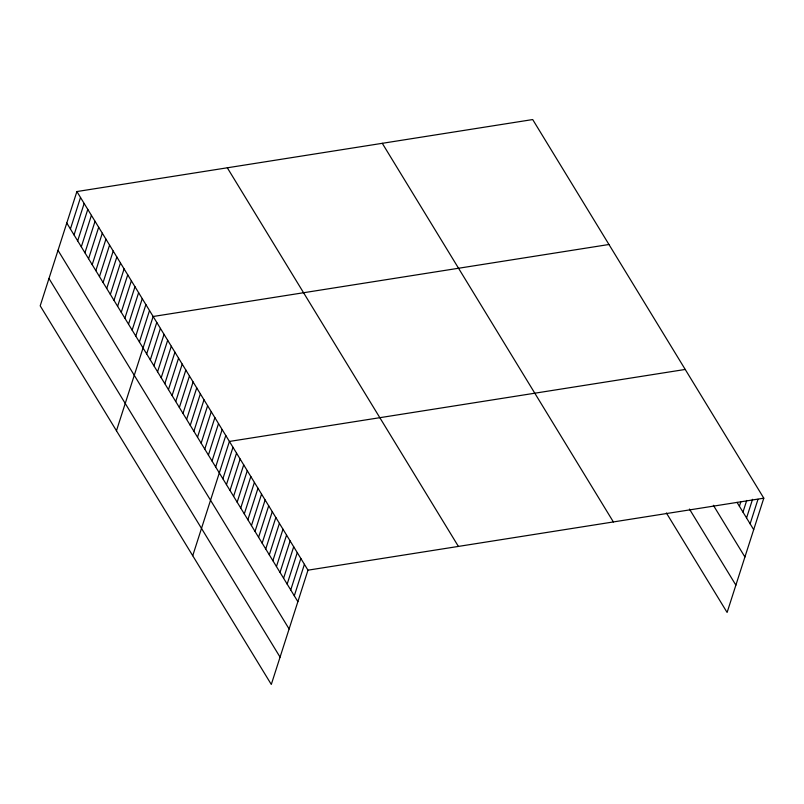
<?xml version="1.0" encoding="UTF-8"?>
<svg xmlns="http://www.w3.org/2000/svg" width="804" height="804" viewBox="0 0 804 804"><rect width="100%" height="100%" fill="white"/><g stroke="black" fill="none" stroke-linecap="round" stroke-linejoin="round"><path stroke-width="1.21" d="M76.893 191.553L40.2 305.821L271.3 684.445L307.982 570.177L76.893 191.553L532.7 119.555L763.8 498.178L727.107 612.447L666.395 512.972M70.41 228.979L80.521 197.503M74.048 234.929L84.149 203.452M77.676 240.878L87.787 209.402M81.304 246.828L91.415 215.351M84.943 252.778L95.043 221.301M88.571 258.727L98.681 227.251M92.199 264.677L102.309 233.2M95.837 270.626L105.937 239.15M99.465 276.576L109.575 245.099M103.093 282.526L113.203 251.049M106.731 288.475L116.831 256.999M110.359 294.425L120.469 262.948M113.987 300.374L124.097 268.898M117.625 306.324L127.725 274.847M121.253 312.274L131.364 280.797M124.881 318.223L134.992 286.747M128.519 324.183L138.62 292.696M132.147 330.132L142.258 298.646M135.775 336.082L145.886 304.595M139.414 342.032L149.514 310.545M116.459 430.763L153.152 316.495L608.97 244.496M146.67 353.931L156.78 322.444M150.308 359.88L160.408 328.394M153.936 365.83L164.046 334.343M157.564 371.78L167.674 340.293M161.202 377.729L171.302 346.243M164.83 383.679L174.94 352.192M168.458 389.628L178.568 358.152M172.096 395.578L182.207 364.101M175.724 401.528L185.835 370.051M179.362 407.477L189.463 376.001M182.99 413.427L193.101 381.95M186.618 419.376L196.729 387.9M190.257 425.326L200.357 393.849M193.885 431.276L203.995 399.799M197.513 437.225L207.623 405.749M201.151 443.175L211.251 411.698M204.779 449.124L214.889 417.648M208.407 455.074L218.517 423.597M212.045 461.024L222.145 429.547M215.673 466.973L225.783 435.497M192.729 555.715L229.411 441.446L685.229 369.448M222.879 478.782L232.979 447.295M226.447 484.631L236.557 453.144M230.014 490.48L240.125 459.004M233.592 496.329L243.702 464.853M237.16 502.188L247.27 470.702M240.738 508.038L250.838 476.551M244.305 513.887L254.416 482.41M247.873 519.736L257.983 488.259M251.451 525.595L261.551 494.108M255.019 531.444L265.129 499.957M258.587 537.293L268.697 505.816M262.164 543.142L272.265 511.666M265.732 549.001L275.842 517.515M269.31 554.85L279.41 523.364M272.878 560.7L282.988 529.223M276.445 566.549L286.556 535.072M280.023 572.408L290.123 540.921M283.591 578.257L293.701 546.77M287.159 584.106L297.269 552.629M290.736 589.955L300.837 558.478M294.304 595.804L304.414 564.328M739.409 506.259L740.906 501.595M742.976 512.108L746.725 500.45M746.554 517.957L752.544 499.304M750.122 523.816L757.981 499.324M307.982 570.177L763.8 498.178M737.027 502.359L753.69 529.665M713.369 505.294L744.926 556.981M689.45 509.063L735.881 585.131M382.282 143.313L613.382 521.947M227.311 167.785L458.401 546.418M66.782 223.03L297.882 601.663M58.009 250.345L289.108 628.979M48.974 278.496L280.073 657.129"/></g></svg>
